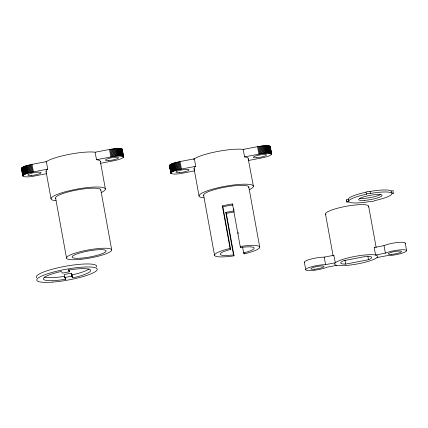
<?xml version="1.0" encoding="UTF-8"?>
<svg xmlns="http://www.w3.org/2000/svg" width="428" height="428" viewBox="0 0 428 428"><rect width="100%" height="100%" fill="white"/><g stroke="black" fill="none" stroke-linecap="round" stroke-linejoin="round"><path stroke-width="0.64" d="M46.347 171.885L46.026 171.291A27.611 4.938 -10.3 0 1 47.251 169.456L47.722 169.124L46.358 161.613L32.052 164.368C29.286 165.492 22.085 165.508 21.684 168.814M100.607 163.282L112.216 161.046C128.732 158.114 125.404 153.877 110.873 156.974L96.562 159.724L95.027 152.191A27.611 4.938 -10.3 0 0 69.389 154.315A27.611 4.938 -10.3 0 0 46.47 161.533L45.887 161.945M194.692 169.338A27.611 4.938 -10.3 0 1 194.36 169.071L194.039 168.477A27.611 4.938 -10.3 0 1 195.264 166.642L195.735 166.31L194.371 158.804L180.065 161.554C177.299 162.677 170.098 162.694 169.697 166M270.271 146.649C266.944 144.247 261.476 146.397 257.522 146.654L243.211 149.404L244.575 156.91L245.281 157.017A27.611 4.938 -10.3 0 1 248.063 158.082L253.387 186.207M248.62 160.473L260.229 158.237C276.745 155.3 273.417 151.063 258.887 154.16L244.575 156.91M348.788 201.24L348.429 199.084A21.924 3.922 -10.3 0 1 365.266 192.407L366.047 192.242L366.411 194.242L365.63 194.408A21.924 3.922 -10.3 0 0 348.793 201.09L348.681 201.256A2.07 0.369 -10.3 0 0 346.835 201.989L346.471 199.983M391.561 193.012L391.417 192.889A21.924 3.922 -10.3 0 0 371.237 193.333L370.439 193.472L370.076 191.466L370.873 191.327A21.924 3.922 -10.3 0 1 391.048 190.888L391.668 192.985A2.07 0.369 -10.3 0 1 393.878 192.937A2.07 0.369 -10.3 0 1 392.032 193.67L391.92 193.836A21.924 3.922 -10.3 0 1 375.089 200.518L374.334 200.721A2.07 0.369 -10.3 0 1 372.349 201.454A2.07 0.369 -10.3 0 1 370.263 201.454L369.476 201.599A21.924 3.922 -10.3 0 1 349.302 202.037L349.05 201.941A2.07 0.369 -10.3 0 1 346.835 201.989M370.439 193.472L370.445 193.451A2.07 0.369 -10.3 0 0 368.235 193.499A2.07 0.369 -10.3 0 0 366.389 194.232L366.411 194.242M69.052 269.961L69.384 271.764L62.376 273.123L61.37 271.427L60.343 271.652A23.989 4.291 -10.3 0 0 43.495 279.184A23.989 4.291 -10.3 0 0 64.51 279.436L65.564 279.265L65.195 277.355M122.199 149.613C119.412 146.863 113.297 149.297 109.509 149.463L95.198 152.218M47.722 169.124L33.416 171.874C16.425 175.261 22.775 178.69 35.519 175.806L46.577 173.682M195.735 166.31L181.429 169.06C164.438 172.452 170.788 175.876 183.532 172.992L194.59 170.868M336.761 265.328L326.901 267.238A11.893 2.124 -10.3 0 1 310.14 270.603A11.893 2.124 -10.3 0 1 308.615 267.762A11.893 2.124 -10.3 0 1 325.51 264.648L335.392 262.76L333.824 255.42A21.924 3.922 -10.3 0 0 333.54 255.725M376.945 257.592L386.826 255.709A11.893 2.124 -10.3 0 0 403.722 252.595A11.893 2.124 -10.3 0 0 402.197 249.754A11.893 2.124 -10.3 0 0 385.435 253.114L375.57 255.029L374.206 247.523L384.071 245.608A11.893 2.124 -10.3 0 1 398.099 242.425A11.893 2.124 -10.3 0 1 405.065 243.559M368.519 259.726L368.674 259.662A15.718 2.809 -10.3 0 0 366.839 256.233L343.663 260.695A15.718 2.809 -10.3 0 0 345.498 264.119L368.519 259.726L367.92 256.436M230.601 249.422L230.077 248.449L229.338 248.625A22.957 4.103 -10.3 0 0 214.621 255.5A22.957 4.103 -10.3 0 0 233.265 255.955L234.03 255.794L233.511 254.821L233.132 254.917A17.27 3.087 -10.3 0 1 220.195 254.425A17.27 3.087 -10.3 0 1 230.237 249.513L230.601 249.422L222.87 206.874L222.346 205.905L223.009 205.745A22.957 4.103 -10.3 0 1 231.794 204.054L232.484 203.953L233.009 204.926L232.302 205.023A17.27 3.087 -10.3 0 0 223.539 206.708L222.87 206.874M65.532 279.126L64.687 277.531L64.141 274.53L71.15 273.182C71.615 274.348 71.406 278.623 73.686 277.67A23.989 4.291 -10.3 0 0 90.538 270.138A23.989 4.291 -10.3 0 0 69.518 269.886L68.464 270.057L69.384 271.764M391.197 191.006L391.304 190.984A2.07 0.369 -10.3 0 1 393.289 190.834A2.07 0.369 -10.3 0 1 393.048 191.289M64.687 277.531L71.695 276.183M304.511 262.487A11.893 2.124 -10.3 0 1 310.642 259.165A11.893 2.124 -10.3 0 1 324.146 257.137L334.027 255.254M242.58 246.988L243.65 252.873L244.169 253.847L244.918 253.713A22.957 4.103 -10.3 0 0 259.636 246.838A22.957 4.103 -10.3 0 0 240.991 246.384L240.22 246.496L232.484 203.953M348.424 199.234L348.317 199.25A2.07 0.369 -10.3 0 0 346.835 200.106M65.019 276.258L63.965 276.429A23.989 4.291 -10.3 0 1 44.298 277.055M233.121 211.031A17.27 3.087 -10.3 0 1 226.492 212.224L225.786 212.32L226.305 213.294L227.001 213.192A22.957 4.103 -10.3 0 0 234.351 211.823M240.22 246.496L240.739 247.47L241.125 247.416A17.27 3.087 -10.3 0 1 254.061 247.908A17.27 3.087 -10.3 0 1 244.019 252.825L243.65 252.873M243.917 149.511L243.04 149.377A27.611 4.938 -10.3 0 0 217.403 151.507A27.611 4.938 -10.3 0 0 194.489 158.724L193.9 159.136A27.611 4.938 -10.3 0 0 193.429 159.532M96.562 159.724L97.268 159.831A27.611 4.938 -10.3 0 1 100.05 160.896L100.366 161.49A27.611 4.938 -10.3 0 1 100.355 161.821M374.206 247.523L374.532 247.587M366.047 192.242L366.026 192.226A2.07 0.369 -10.3 0 1 367.871 191.493A2.07 0.369 -10.3 0 1 370.081 191.444M71.15 273.182L72.118 274.894L73.14 274.664A23.989 4.291 -10.3 0 0 89.013 268.993M405.236 243.109L406.6 250.615M384.012 245.635L385.377 253.146M368.647 206.237L376.142 247.47M344.968 260.176L345.685 264.119M325.499 214.016L333.112 255.907M324.221 257.137L325.585 264.648M304.372 262.23L305.736 269.736M270.234 146.376L271.636 154.16M270.138 146.253L271.502 153.759M269.998 146.135L271.363 153.647M270.336 148.211L270.903 151.341M271.133 152.593L271.357 153.845M269.806 146.034L271.17 153.54M271.09 153.385L271.32 154.631M269.565 145.943L270.929 153.449M269.276 145.862L270.64 153.368M268.945 145.793L270.309 153.299M268.565 145.734L269.929 153.245M268.147 145.691L269.512 153.197M267.682 145.659L269.046 153.171M267.184 145.643L268.549 153.149M266.644 145.632L268.008 153.144M266.077 145.643L267.441 153.149M265.472 145.659L266.837 153.171M264.836 145.691L266.2 153.203M264.178 145.739L265.542 153.245M263.493 145.793L264.857 153.299M262.787 145.862L264.151 153.368M262.064 145.943L263.429 153.449M261.326 146.034L262.69 153.545M260.577 146.141L261.941 153.647M259.817 146.253L261.182 153.759M259.052 146.376L260.417 153.882M258.287 146.51L259.652 154.016M257.522 146.654L258.887 154.16M248.807 187.031L259.721 247.095M243.933 252.536L244.169 253.847M233.72 208.853L233.961 210.164M238.005 232.415L238.241 233.725M240.499 246.159L240.739 247.47M226.305 213.294L234.03 255.794M225.786 212.32L233.511 254.821M222.346 205.905L230.077 248.449M203.621 195.179L214.535 255.243M194.039 168.477L199.041 196.003M180.065 161.554L181.429 169.06M179.305 161.704L180.669 169.215M178.551 161.864L179.915 169.37M177.807 162.03L179.172 169.536M177.08 162.201L178.444 169.707M176.373 162.378L177.738 169.889M175.683 162.565L177.048 170.071M175.015 162.747L176.379 170.258M174.373 162.94L175.742 170.446M173.763 163.132L175.127 170.638M173.185 163.325L174.549 170.836M172.639 163.523L174.003 171.029M172.126 163.715L173.49 171.227M171.655 163.913L173.019 171.419M171.227 164.106L172.591 171.612M170.836 164.293L172.2 171.799M170.494 164.48L171.858 171.986M170.194 164.662L171.558 172.168M169.943 164.839L171.307 172.35M169.739 165.015L171.104 172.521M170.911 171.735L171.254 173.613M169.584 165.181L170.949 172.687M169.921 167.252L171.061 173.511M169.477 165.336L170.916 173.394M169.418 165.486L170.82 173.27M122.221 149.185L123.622 156.969M122.124 149.062L123.564 157.124M121.985 148.949L123.462 157.279M121.793 148.848L123.157 156.354M121.552 148.757L122.916 156.263M121.263 148.677L122.627 156.183M120.931 148.607L122.296 156.113M120.552 148.548L121.916 156.054M120.134 148.505L121.499 156.011M119.669 148.473L121.033 155.979M119.171 148.452L120.536 155.963M118.631 148.446L119.995 155.958M118.058 148.452L119.423 155.963M117.459 148.473L118.824 155.979M116.823 148.505L118.187 156.011M116.165 148.548L117.529 156.06M115.48 148.607L116.844 156.113M114.774 148.677L116.138 156.183M114.051 148.757L115.416 156.263M113.313 148.848L114.677 156.354M112.564 148.949L113.928 156.461M111.804 149.067L113.169 156.573M111.039 149.19L112.404 156.696M110.274 149.324L111.638 156.83M109.509 149.463L110.873 156.974M100.366 161.49L105.368 189.021M100.794 189.845L111.708 249.909A22.957 4.103 -10.3 0 1 78.303 259.545A22.957 4.103 -10.3 0 1 77.334 252.493A22.957 4.103 -10.3 0 1 111.708 249.909M72.07 274.808L72.664 277.895M71.61 274.032L72.155 277.039M55.608 197.993L66.522 258.052M68.657 269.715L68.876 270.919M46.026 171.291L51.028 198.817M65.19 277.376L65.521 279.179M32.052 164.368L33.416 171.874M31.292 164.518L32.656 172.024M30.538 164.678L31.902 172.184M29.794 164.844L31.158 172.35M29.067 165.015L30.431 172.521M28.36 165.192L29.725 172.698M27.67 165.374L29.034 172.885M27.001 165.561L28.366 173.073M26.359 165.754L27.724 173.26M25.75 165.946L27.114 173.452M25.172 166.139L26.536 173.645M24.626 166.337L25.99 173.843M24.112 166.529L25.477 174.036M23.642 166.722L25.006 174.233M23.214 166.915L24.578 174.426M22.823 167.107L24.187 174.613M22.481 167.294L23.845 174.801M22.181 167.476L23.545 174.982M21.93 167.653L23.294 175.159M21.726 167.824L23.091 175.336M21.571 167.99L22.935 175.501M21.796 169.44L22.021 170.692M22.251 171.944L22.93 175.694M21.464 168.151L22.903 176.208M21.405 168.3L22.807 176.085M326.018 214.701A21.924 3.922 -10.3 0 1 346.541 206.237A21.924 3.922 -10.3 0 1 368.337 207.066M380.615 194.499A11.893 2.124 -10.3 0 1 370.284 197.57A11.893 2.124 -10.3 0 1 359.627 198.282M36.599 277.772A30.714 5.489 -10.3 0 1 65.725 266.211A30.714 5.489 -10.3 0 1 96.535 266.965M203.99 197.897A27.611 4.938 -10.3 0 1 207.794 190.653A27.611 4.938 -10.3 0 1 243.623 184.195A27.611 4.938 -10.3 0 1 249.176 189.754M248.379 158.681A27.611 4.938 -10.3 0 1 248.235 159.36M203.889 195.676A22.957 4.103 -10.3 0 1 225.658 187.036A22.957 4.103 -10.3 0 1 248.684 187.598M55.977 200.711A27.611 4.938 -10.3 0 1 59.781 193.467A27.611 4.938 -10.3 0 1 95.61 187.009A27.611 4.938 -10.3 0 1 101.163 192.568M55.875 198.49A22.957 4.103 -10.3 0 1 76.906 189.984A22.957 4.103 -10.3 0 1 100.778 190.123M335.568 262.61L335.194 262.926A21.924 3.922 -10.3 0 0 336.44 265.258L337.055 265.387A21.924 3.922 -10.3 0 0 358.108 263.803A21.924 3.922 -10.3 0 0 376.768 257.742L377.143 257.426A21.924 3.922 -10.3 0 0 375.896 255.099L375.281 254.97A21.924 3.922 -10.3 0 0 354.229 256.554A21.924 3.922 -10.3 0 0 335.568 262.61M391.732 254.355A6.72 1.204 -10.3 0 0 401.512 251.536A6.72 1.204 -10.3 0 0 391.449 252.29A6.72 1.204 -10.3 0 0 391.732 254.355M314.275 269.255A6.72 1.204 -10.3 0 0 324.055 266.435A6.72 1.204 -10.3 0 0 313.992 267.195A6.72 1.204 -10.3 0 0 314.275 269.255M364.758 200.341A11.893 2.124 -10.3 0 0 382.06 195.35A11.893 2.124 -10.3 0 0 364.255 196.693A11.893 2.124 -10.3 0 0 364.758 200.341M52.548 282.1A30.714 5.489 -10.3 0 0 97.242 269.212A30.714 5.489 -10.3 0 0 51.258 272.668A30.714 5.489 -10.3 0 0 52.548 282.1M256.773 157.755A6.72 1.204 -10.3 0 0 266.553 154.931A6.72 1.204 -10.3 0 0 256.49 155.69A6.72 1.204 -10.3 0 0 256.773 157.755M179.316 172.655A6.72 1.204 -10.3 0 0 189.096 169.836A6.72 1.204 -10.3 0 0 179.032 170.59A6.72 1.204 -10.3 0 0 179.316 172.655M31.303 175.469A6.72 1.204 -10.3 0 0 41.083 172.65A6.72 1.204 -10.3 0 0 31.019 173.404A6.72 1.204 -10.3 0 0 31.303 175.469M108.76 160.564A6.72 1.204 -10.3 0 0 118.54 157.745A6.72 1.204 -10.3 0 0 108.477 158.504A6.72 1.204 -10.3 0 0 108.76 160.564M80.978 258.164A17.27 3.087 -10.3 0 0 106.112 250.915A17.27 3.087 -10.3 0 0 80.255 252.862A17.27 3.087 -10.3 0 0 80.978 258.164"/></g></svg>
